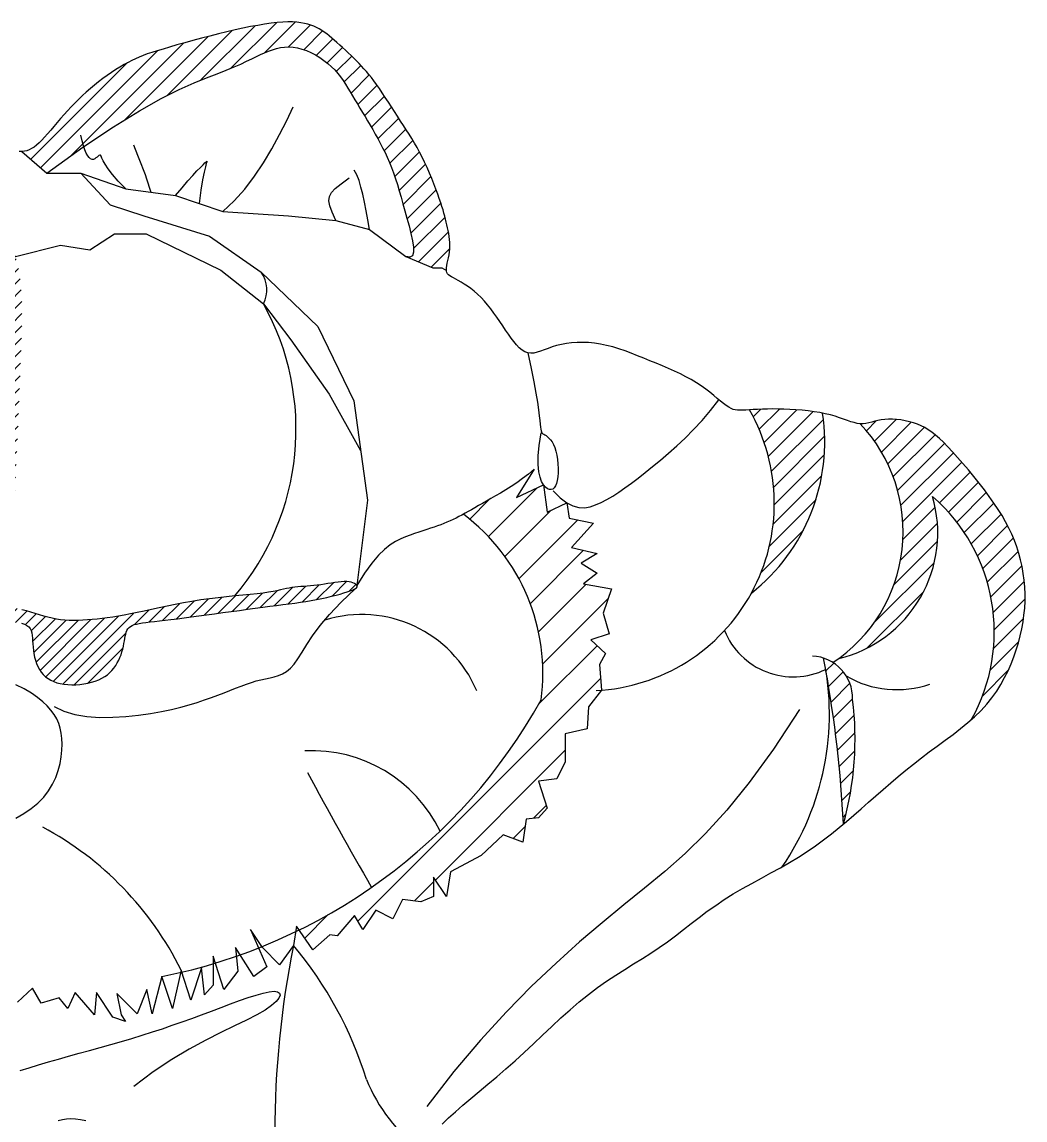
# Model space of a CAD drawing. Extents: x 282 to 549, y 1582 to 1901.
# Drawn here: x 402.2 to 548.7, y 1735.2 to 1895.7 of the extents above; entities that cross this region are included whole.
import ezdxf

# ---------------------------------------------------------------- set-up
doc = ezdxf.new("R2010")
doc.units = 0
doc.header["$LTSCALE"] = 10
doc.header["$MEASUREMENT"] = 0
for name, color, linetype in [('3', 3, 'CONTINUOUS'), ('7', 7, 'CONTINUOUS'), ('BH', 3, 'CONTINUOUS')]:
    doc.layers.add(name, color=color, linetype=linetype)
pattern_1 = [(45, (-11471.3407, 1986.247), (-1.32582521, 1.32582521), [])]

msp = doc.modelspace()

# ---------------------------------------------------------------- hatches: boundary and pattern name
at = {"layer": 'BH'}
h = msp.add_hatch(dxfattribs=at)
h.set_pattern_fill('ANSI31', color=256, scale=15, style=0)
h.set_pattern_definition(pattern_1)
h.paths.add_polyline_path([(416.49, 1889.08), (415.88, 1888.7), (415.26, 1888.29), (414.63, 1887.85), (414, 1887.4), (413.37, 1886.92), (412.76, 1886.43), (412.16, 1885.93), (411.57, 1885.42), (411, 1884.9), (410.44, 1884.36), (409.9, 1883.82), (409.36, 1883.26), (408.84, 1882.7), (408.32, 1882.13), (407.82, 1881.55), (407.32, 1880.98), (406.83, 1880.41), (406.36, 1879.86), (405.91, 1879.33), (405.47, 1878.84), (405.05, 1878.4), (404.66, 1878), (404.28, 1877.66), (403.93, 1877.38), (403.58, 1877.16), (403.24, 1876.98), (402.9, 1876.86), (402.54, 1876.78), (402.17, 1876.75), (405.82, 1873.58), (411.06, 1877.35), (415.54, 1880.36), (419.32, 1882.7), (422.49, 1884.49), (425.13, 1885.82), (427.32, 1886.79), (429.14, 1887.52), (430.68, 1888.1), (432, 1888.61), (433.15, 1889.09), (434.13, 1889.52), (434.99, 1889.92), (435.74, 1890.28), (436.42, 1890.6), (437.03, 1890.9), (437.62, 1891.17), (438.21, 1891.41), (438.79, 1891.61), (439.37, 1891.78), (439.96, 1891.91), (440.55, 1891.99), (441.16, 1892.02), (441.78, 1891.98), (442.41, 1891.88), (443.06, 1891.71), (443.72, 1891.48), (444.38, 1891.19), (445.04, 1890.85), (445.68, 1890.47), (446.29, 1890.05), (446.86, 1889.6), (447.4, 1889.13), (447.88, 1888.65), (448.32, 1888.15), (448.72, 1887.63), (449.1, 1887.11), (449.45, 1886.56), (449.79, 1886.01), (450.13, 1885.45), (450.47, 1884.87), (450.82, 1884.28), (451.18, 1883.68), (451.54, 1883.07), (451.92, 1882.46), (452.29, 1881.83), (452.67, 1881.2), (453.05, 1880.57), (453.42, 1879.93), (453.79, 1879.28), (454.16, 1878.63), (454.52, 1877.97), (454.87, 1877.29), (455.22, 1876.6), (455.55, 1875.89), (455.87, 1875.15), (456.17, 1874.39), (456.47, 1873.6), (456.75, 1872.77), (457.02, 1871.91), (457.29, 1871.01), (457.56, 1870.07), (457.84, 1869.09), (458.12, 1868.06), (458.42, 1866.99), (458.73, 1865.87), (459.01, 1864.76), (459.24, 1863.71), (459.38, 1862.78), (459.38, 1862.03), (459.22, 1861.51), (458.85, 1861.28), (458.24, 1861.4), (462.2, 1859.75), (463.52, 1859.75), (464.17, 1859.37), (464.19, 1859.75), (464.24, 1860.07), (464.31, 1860.43), (464.4, 1860.81), (464.49, 1861.22), (464.57, 1861.65), (464.64, 1862.09), (464.69, 1862.54), (464.7, 1862.99), (464.69, 1863.43), (464.66, 1863.88), (464.6, 1864.32), (464.53, 1864.75), (464.45, 1865.19), (464.36, 1865.61), (464.26, 1866.03), (464.16, 1866.44), (464.06, 1866.86), (463.95, 1867.28), (463.83, 1867.72), (463.7, 1868.2), (463.54, 1868.7), (463.36, 1869.26), (463.15, 1869.86), (462.91, 1870.53), (462.64, 1871.25), (462.35, 1872.01), (462.04, 1872.79), (461.71, 1873.59), (461.36, 1874.38), (461, 1875.16), (460.64, 1875.91), (460.27, 1876.63), (459.89, 1877.31), (459.51, 1877.97), (459.12, 1878.62), (458.73, 1879.25), (458.32, 1879.89), (457.91, 1880.53), (457.48, 1881.19), (457.04, 1881.88), (456.6, 1882.57), (456.15, 1883.27), (455.7, 1883.97), (455.26, 1884.65), (454.82, 1885.31), (454.39, 1885.93), (453.99, 1886.52), (453.59, 1887.05), (453.22, 1887.54), (452.86, 1888), (452.5, 1888.42), (452.14, 1888.82), (451.78, 1889.21), (451.42, 1889.59), (451.04, 1889.97), (450.65, 1890.36), (450.25, 1890.75), (449.84, 1891.14), (449.42, 1891.53), (449.01, 1891.91), (448.6, 1892.29), (448.19, 1892.65), (447.8, 1892.99), (447.43, 1893.32), (447.06, 1893.62), (446.7, 1893.91), (446.34, 1894.17), (445.98, 1894.42), (445.61, 1894.65), (445.22, 1894.85), (444.82, 1895.04), (444.39, 1895.2), (443.93, 1895.35), (443.44, 1895.46), (442.91, 1895.56), (442.33, 1895.62), (441.69, 1895.66), (441.01, 1895.66), (440.26, 1895.63), (439.44, 1895.57), (438.56, 1895.47), (437.62, 1895.33), (436.62, 1895.17), (435.56, 1894.98), (434.46, 1894.75), (433.31, 1894.5), (432.11, 1894.23), (430.88, 1893.93), (429.63, 1893.61), (428.38, 1893.29), (427.14, 1892.96), (425.94, 1892.63), (424.8, 1892.3), (423.74, 1892), (422.78, 1891.71), (421.92, 1891.46), (421.16, 1891.22), (420.48, 1890.99), (419.87, 1890.77), (419.29, 1890.54), (418.75, 1890.3), (418.21, 1890.04), (417.66, 1889.76), (417.09, 1889.43)])
h = msp.add_hatch(dxfattribs=at)
h.set_pattern_fill('ANSI31', color=256, scale=10, style=0)
h.set_pattern_definition([(45, (-11471.3407, 1986.2469), (-0.88388348, 0.88388348), [])])
h.paths.add_polyline_path([(400.33, 1818.93), (400.53, 1820.63), (400.71, 1822.4), (400.88, 1824.26), (401.03, 1826.21), (401.17, 1828.25), (401.3, 1830.39), (401.41, 1832.6), (401.52, 1834.88), (401.62, 1837.23), (401.72, 1839.63), (401.81, 1842.07), (401.91, 1844.54), (402.02, 1847.04), (402.1, 1849.52), (402.16, 1851.93), (402.15, 1854.23), (402.08, 1856.37), (401.91, 1858.31), (401.62, 1860), (401.2, 1861.4), (397.57, 1864.03), (398.65, 1861.57), (399.45, 1859.35), (400.01, 1857.34), (400.36, 1855.51), (400.55, 1853.81), (400.62, 1852.22), (400.61, 1850.7), (400.57, 1849.21), (400.52, 1847.72), (400.46, 1846.22), (400.41, 1844.68), (400.34, 1843.08), (400.26, 1841.4), (400.15, 1839.62), (400.03, 1837.73), (399.88, 1835.71), (399.7, 1833.54), (399.5, 1831.27), (399.28, 1828.95), (399.04, 1826.63), (398.8, 1824.36), (398.57, 1822.2), (398.34, 1820.2), (398.12, 1818.41), (397.93, 1816.87), (397.75, 1815.55), (397.58, 1814.43), (397.41, 1813.45), (397.26, 1812.59), (397.09, 1811.81), (396.93, 1811.07), (396.75, 1810.34), (396.56, 1809.59), (396.49, 1809.35), (396.51, 1809.05), (396.41, 1808.73), (396.28, 1808.53), (396.14, 1808.03), (395.92, 1807.24), (395.71, 1806.47), (395.5, 1805.71), (395.29, 1804.99), (395.1, 1804.3), (394.92, 1803.67), (394.77, 1803.09), (394.63, 1802.56), (394.53, 1802.07), (394.46, 1801.64), (394.43, 1801.25), (394.44, 1800.92), (394.5, 1800.63), (394.6, 1800.38), (394.75, 1800.18), (394.93, 1800.03), (395.13, 1799.93), (395.34, 1799.88), (395.55, 1799.88), (395.75, 1799.92), (395.92, 1800.02), (396.08, 1800.17), (396.2, 1800.38), (396.32, 1800.66), (396.43, 1801.02), (396.55, 1801.46), (396.68, 1801.99), (396.84, 1802.63), (397.02, 1803.37), (397.25, 1804.23), (397.51, 1805.2), (397.79, 1806.27), (398.1, 1807.43), (398.25, 1808.05), (398.39, 1808.86), (398.52, 1809.12), (398.72, 1809.97), (399.03, 1811.34), (399.33, 1812.76), (399.61, 1814.22), (399.87, 1815.73), (400.11, 1817.3)])
h.paths.add_polyline_path([(382.24, 1813.83), (380.96, 1814.13), (379.69, 1814.45), (378.41, 1814.78), (377.13, 1815.12), (375.85, 1815.48), (374.57, 1815.85), (373.27, 1816.25), (371.94, 1816.67), (370.59, 1817.11), (369.21, 1817.58), (367.78, 1818.08), (366.3, 1818.6), (364.75, 1819.17), (362.99, 1819.81), (360.87, 1820.54), (358.26, 1821.4), (355, 1822.43), (350.95, 1823.65), (345.96, 1825.1), (339.87, 1826.81), (340.13, 1825.6), (340.4, 1824.66), (340.69, 1823.96), (340.85, 1823.7), (341.07, 1823.38), (341.34, 1823.1), (341.69, 1822.87), (342.07, 1822.73), (342.48, 1822.64), (342.92, 1822.56), (343.39, 1822.49), (343.88, 1822.42), (344.41, 1822.35), (344.97, 1822.28), (345.56, 1822.19), (346.19, 1822.09), (346.85, 1821.98), (347.55, 1821.85), (348.28, 1821.7), (349.03, 1821.53), (349.8, 1821.35), (350.58, 1821.16), (351.37, 1820.96), (352.16, 1820.76), (352.95, 1820.55), (353.73, 1820.35), (354.5, 1820.14), (355.27, 1819.93), (356.04, 1819.72), (356.81, 1819.51), (357.58, 1819.3), (358.36, 1819.08), (359.16, 1818.85), (359.97, 1818.62), (360.79, 1818.39), (361.6, 1818.16), (362.4, 1817.93), (363.17, 1817.71), (363.91, 1817.49), (364.61, 1817.29), (365.26, 1817.1), (365.85, 1816.92), (366.38, 1816.75), (366.87, 1816.6), (367.33, 1816.45), (367.75, 1816.31), (368.16, 1816.17), (368.55, 1816.03), (368.94, 1815.89), (369.34, 1815.74), (369.74, 1815.59), (370.14, 1815.43), (370.54, 1815.26), (370.95, 1815.09), (371.36, 1814.91), (371.77, 1814.72), (372.18, 1814.52), (372.6, 1814.3), (373, 1814.08), (373.38, 1813.84), (373.74, 1813.57), (374.07, 1813.29), (374.36, 1812.98), (374.59, 1812.64), (374.77, 1812.26), (374.88, 1811.86), (374.94, 1811.42), (374.96, 1810.95), (374.96, 1810.45), (374.95, 1809.94), (374.94, 1809.41), (374.95, 1808.86), (374.99, 1808.31), (375.07, 1807.75), (375.2, 1807.2), (375.38, 1806.65), (375.61, 1806.12), (375.89, 1805.62), (376.22, 1805.14), (376.59, 1804.7), (377.02, 1804.3), (377.5, 1803.96), (378.02, 1803.66), (378.57, 1803.42), (379.14, 1803.21), (379.73, 1803.05), (380.32, 1802.94), (380.9, 1802.86), (381.47, 1802.82), (382.02, 1802.82), (382.53, 1802.86), (383.03, 1802.93), (383.51, 1803.06), (383.96, 1803.22), (384.39, 1803.44), (384.81, 1803.71), (385.21, 1804.03), (385.59, 1804.41), (385.96, 1804.83), (386.31, 1805.28), (386.65, 1805.75), (386.97, 1806.22), (387.28, 1806.69), (387.57, 1807.13), (387.85, 1807.54), (388.11, 1807.91), (388.35, 1808.23), (388.59, 1808.51), (388.82, 1808.75), (389.05, 1808.95), (389.27, 1809.1), (389.6, 1809.28), (389.94, 1809.34), (390.18, 1809.35), (390.44, 1809.33), (390.71, 1809.28), (391, 1809.2), (391.32, 1809.1), (391.67, 1808.97), (392.06, 1808.83), (392.48, 1808.66), (392.93, 1808.49), (393.39, 1808.33), (393.87, 1808.18), (394.34, 1808.07), (394.79, 1808.01), (395.22, 1808.01), (395.6, 1808.08), (395.94, 1808.23), (396.22, 1808.45), (396.28, 1808.53), (396.35, 1808.81), (396.49, 1809.35), (396.49, 1809.4), (396.34, 1809.77), (396.04, 1810.13), (395.58, 1810.49), (394.95, 1810.82), (394.16, 1811.12), (393.23, 1811.41), (392.19, 1811.69), (391.06, 1811.95), (389.86, 1812.21), (388.61, 1812.46), (387.34, 1812.72), (386.07, 1812.99), (384.79, 1813.26), (383.52, 1813.54)])
h.paths.add_polyline_path([(409.08, 1808.24), (408.44, 1808.28), (407.81, 1808.34), (407.19, 1808.43), (406.57, 1808.55), (405.96, 1808.7), (405.35, 1808.87), (404.73, 1809.05), (404.1, 1809.24), (403.47, 1809.43), (402.82, 1809.62), (402.16, 1809.8), (401.49, 1809.96), (400.82, 1810.07), (400.18, 1810.1), (399.59, 1810.03), (399.08, 1809.82), (398.67, 1809.44), (398.52, 1809.12), (398.41, 1808.66), (398.25, 1808.05), (399.27, 1808.05), (400.16, 1808.04), (400.91, 1807.99), (401.56, 1807.92), (402.09, 1807.82), (402.53, 1807.68), (402.88, 1807.51), (403.15, 1807.29), (403.35, 1807.04), (403.5, 1806.74), (403.59, 1806.41), (403.66, 1806.05), (403.69, 1805.66), (403.72, 1805.24), (403.74, 1804.8), (403.78, 1804.34), (403.83, 1803.86), (403.91, 1803.38), (404.01, 1802.89), (404.14, 1802.41), (404.3, 1801.94), (404.49, 1801.49), (404.71, 1801.06), (404.97, 1800.67), (405.27, 1800.32), (405.6, 1800), (405.97, 1799.73), (406.37, 1799.49), (406.8, 1799.29), (407.27, 1799.13), (407.77, 1799), (408.3, 1798.91), (408.86, 1798.85), (409.44, 1798.83), (410.03, 1798.84), (410.62, 1798.88), (411.22, 1798.95), (411.79, 1799.06), (412.35, 1799.2), (412.88, 1799.36), (413.38, 1799.56), (413.83, 1799.78), (414.26, 1800.03), (414.64, 1800.31), (415, 1800.61), (415.32, 1800.93), (415.61, 1801.27), (415.87, 1801.64), (416.1, 1802.02), (416.31, 1802.42), (416.48, 1802.82), (416.64, 1803.23), (416.77, 1803.65), (416.89, 1804.06), (416.98, 1804.46), (417.07, 1804.85), (417.13, 1805.23), (417.2, 1805.58), (417.26, 1805.92), (417.33, 1806.23), (417.41, 1806.52), (417.51, 1806.78), (417.64, 1807.01), (417.81, 1807.21), (418.01, 1807.37), (418.25, 1807.51), (418.55, 1807.62), (418.89, 1807.71), (419.3, 1807.79), (419.76, 1807.87), (420.28, 1807.93), (420.88, 1808.01), (421.54, 1808.08), (422.28, 1808.17), (423.08, 1808.27), (423.94, 1808.37), (424.87, 1808.49), (425.86, 1808.61), (426.9, 1808.74), (427.99, 1808.89), (429.14, 1809.04), (430.32, 1809.2), (431.52, 1809.37), (432.73, 1809.54), (433.93, 1809.7), (435.11, 1809.87), (436.26, 1810.02), (437.35, 1810.17), (438.39, 1810.3), (439.37, 1810.42), (440.3, 1810.54), (441.19, 1810.65), (442.04, 1810.76), (442.86, 1810.88), (443.66, 1811), (444.44, 1811.13), (445.21, 1811.28), (445.97, 1811.43), (446.7, 1811.59), (447.4, 1811.76), (448.06, 1811.93), (448.67, 1812.09), (449.22, 1812.25), (449.7, 1812.4), (450.1, 1812.54), (450.44, 1812.67), (450.71, 1812.79), (450.91, 1812.9), (451.05, 1813.01), (451.13, 1813.12), (451.15, 1813.23), (451.12, 1813.33), (451.04, 1813.44), (450.92, 1813.54), (450.75, 1813.64), (450.53, 1813.73), (450.27, 1813.81), (449.97, 1813.86), (449.62, 1813.9), (449.24, 1813.91), (448.82, 1813.89), (448.37, 1813.84), (447.89, 1813.78), (447.39, 1813.7), (446.88, 1813.62), (446.36, 1813.53), (445.84, 1813.45), (445.32, 1813.38), (444.82, 1813.32), (444.32, 1813.28), (443.84, 1813.24), (443.37, 1813.21), (442.91, 1813.18), (442.47, 1813.14), (442.04, 1813.09), (441.62, 1813.04), (441.22, 1812.97), (440.82, 1812.88), (440.4, 1812.79), (439.94, 1812.68), (439.43, 1812.57), (438.85, 1812.46), (438.19, 1812.35), (437.41, 1812.24), (436.52, 1812.14), (435.52, 1812.03), (434.44, 1811.93), (433.28, 1811.81), (432.07, 1811.69), (430.82, 1811.55), (429.55, 1811.4), (428.28, 1811.22), (427.01, 1811.01), (425.77, 1810.79), (424.55, 1810.55), (423.36, 1810.3), (422.21, 1810.06), (421.09, 1809.81), (420.02, 1809.58), (419, 1809.37), (418.04, 1809.18), (417.12, 1809.01), (416.25, 1808.86), (415.43, 1808.73), (414.63, 1808.62), (413.87, 1808.53), (413.14, 1808.44), (412.43, 1808.38), (411.73, 1808.32), (411.05, 1808.27), (410.38, 1808.24), (409.72, 1808.23)])
h = msp.add_hatch(dxfattribs=at)
h.set_pattern_fill('ANSI31', color=256, scale=15, style=0)
h.set_pattern_definition(pattern_1)
h.paths.add_polyline_path([(508.75, 1812.23, 0.270593), (519.14, 1838.51), (518.74, 1838.59), (517.9, 1838.72), (517.04, 1838.84), (516.15, 1838.94), (515.26, 1839.01), (514.38, 1839.07), (513.51, 1839.11), (512.67, 1839.12), (511.85, 1839.13), (511.08, 1839.11), (510.35, 1839.09), (509.66, 1839.06), (509.03, 1839.03), (508.45, 1838.99, -0.261096)])
h = msp.add_hatch(dxfattribs=at)
h.set_pattern_fill('ANSI31', color=256, scale=15, style=0)
h.set_pattern_definition(pattern_1)
h.paths.add_polyline_path([(461.65, 1727.49), (461.2, 1727.66), (460.81, 1727.86), (460.49, 1728.11), (460.24, 1728.4), (460.08, 1728.75), (460.02, 1729.15), (460.07, 1729.62), (460.24, 1730.17), (460.52, 1730.78, -0.027622), (458.43, 1732.54, 0.321557), (442.91, 1689.09, -0.17676)])
h.paths.add_polyline_path([(522.2, 1778.5, 0.099135), (523.54, 1796.69, 0.33136), (519.3, 1802.71, -0.010525), (519.6, 1801.08, -0.032999)])
h.paths.add_polyline_path([(535.22, 1826.33, -0.356332), (540.87, 1793.74), (541.37, 1794.17), (542.3, 1795.07), (543.14, 1795.99), (543.9, 1796.94), (544.59, 1797.91), (545.2, 1798.89), (545.75, 1799.89), (546.25, 1800.89), (546.69, 1801.91), (547.09, 1802.92), (547.44, 1803.94), (547.76, 1804.96), (548.03, 1805.97), (548.26, 1806.99), (548.44, 1808.01), (548.58, 1809.02), (548.68, 1810.04), (548.73, 1811.06), (548.73, 1812.08), (548.69, 1813.09), (548.6, 1814.1), (548.47, 1815.1), (548.3, 1816.09), (548.08, 1817.07), (547.82, 1818.03), (547.52, 1818.98), (547.17, 1819.91), (546.79, 1820.82), (546.36, 1821.73), (545.89, 1822.63), (545.37, 1823.54), (544.8, 1824.45), (544.18, 1825.38), (543.51, 1826.33), (542.79, 1827.31), (542.03, 1828.29), (541.25, 1829.28), (540.45, 1830.24), (539.66, 1831.17), (538.88, 1832.05), (538.14, 1832.87), (537.44, 1833.61), (536.8, 1834.26), (536.21, 1834.83), (535.65, 1835.32), (535.12, 1835.74), (534.6, 1836.09), (534.09, 1836.4), (533.56, 1836.67), (533.01, 1836.89), (532.43, 1837.1), (531.83, 1837.27), (531.22, 1837.41), (530.59, 1837.52), (529.97, 1837.6), (529.37, 1837.64), (528.78, 1837.64), (528.23, 1837.61), (527.71, 1837.54), (527.23, 1837.44), (526.77, 1837.32), (526.33, 1837.21), (525.91, 1837.1), (525.49, 1837.02), (525.08, 1836.97), (524.65, 1836.97, -0.45122), (521.54, 1802.68, 0.427534)])
h = msp.add_hatch(dxfattribs=at)
h.set_pattern_fill('ANSI31', color=256, scale=30, style=0)
h.set_pattern_definition([(45, (-11471.3407, 1986.247), (-2.6516504, 2.6516504), [])])
h.paths.add_polyline_path([(478.03, 1796.62, -0.152802), (442.67, 1763.01), (444.65, 1760.12), (447.15, 1762.3), (448.24, 1762.15), (450.74, 1765.11), (451.99, 1763.08), (453.87, 1765.89), (456.37, 1764.65), (457.77, 1767.46), (460.43, 1767.14), (462.3, 1767.92), (462.3, 1770.73), (464.18, 1767.92), (464.8, 1771.51), (469.27, 1773.88), (472.48, 1776.91), (475.33, 1775.84), (475.86, 1779.22), (477.64, 1779.4), (478.89, 1780.82), (477.64, 1784.74), (480.32, 1785.09), (481.56, 1787.59), (481.56, 1791.68), (484.77, 1792.39), (484.95, 1795.59), (486.84, 1798.05), (486.55, 1801.82), (487.44, 1803.42), (485.3, 1805.38), (487.98, 1806.27), (487.08, 1809.29), (488.33, 1812.85), (484.24, 1813.56), (486.19, 1815.16), (483.88, 1816.59), (486.19, 1818.01), (482.45, 1818.9), (485.66, 1822.46), (482.1, 1823.17), (481.76, 1825.42), (478.89, 1824.06), (478.39, 1828.04), (474.44, 1826.2), (477.01, 1830.34), (476.16, 1829.61), (475.31, 1828.95), (474.48, 1828.35), (473.66, 1827.81), (472.86, 1827.31), (472.1, 1826.85), (471.37, 1826.43), (470.68, 1826.04), (470.04, 1825.67), (469.44, 1825.32), (468.88, 1825), (468.35, 1824.69), (467.85, 1824.4), (467.37, 1824.13), (466.91, 1823.88), (466.69, 1823.75, -0.270577)])

# ---------------------------------------------------------------- linework, layer by layer
at = {"layer": '3'}
for points in [[(405.82, 1873.58), (411.06, 1877.35), (415.54, 1880.36), (419.32, 1882.7), (422.49, 1884.49), (425.13, 1885.82), (427.32, 1886.79), (429.14, 1887.52), (430.68, 1888.1), (432, 1888.61), (433.15, 1889.09), (434.13, 1889.52), (434.99, 1889.92), (435.74, 1890.28), (436.42, 1890.6), (437.03, 1890.9), (437.62, 1891.17), (438.21, 1891.41), (438.79, 1891.61), (439.37, 1891.78), (439.96, 1891.91), (440.55, 1891.99), (441.16, 1892.02), (441.78, 1891.98), (442.41, 1891.88), (443.06, 1891.71), (443.72, 1891.48), (444.38, 1891.19), (445.04, 1890.85), (445.68, 1890.47), (446.29, 1890.05), (446.86, 1889.6), (447.4, 1889.13), (447.88, 1888.65), (448.32, 1888.15), (448.72, 1887.63), (449.1, 1887.11), (449.45, 1886.56), (449.79, 1886.01), (450.13, 1885.45), (450.47, 1884.87), (450.82, 1884.28), (451.18, 1883.68), (451.54, 1883.07), (451.92, 1882.46), (452.29, 1881.83), (452.67, 1881.2), (453.05, 1880.57), (453.42, 1879.93), (453.79, 1879.28), (454.16, 1878.63), (454.52, 1877.97), (454.87, 1877.29), (455.22, 1876.6), (455.55, 1875.89), (455.87, 1875.15), (456.17, 1874.39), (456.47, 1873.6), (456.75, 1872.77), (457.02, 1871.91), (457.29, 1871.01), (457.56, 1870.07), (457.84, 1869.09), (458.12, 1868.06), (458.42, 1866.99), (458.73, 1865.87), (459.01, 1864.76), (459.24, 1863.71), (459.38, 1862.78), (459.38, 1862.03), (459.22, 1861.51), (458.85, 1861.28), (458.24, 1861.4)], [(431.53, 1867.98), (433.18, 1869.52), (434.71, 1871.25), (436.14, 1873.12), (437.46, 1875.1), (438.69, 1877.15), (439.82, 1879.22), (440.86, 1881.28), (441.81, 1883.26)], [(417.36, 1871.28), (416.24, 1872.42), (415.4, 1873.4), (414.77, 1874.21), (414.34, 1874.87), (414.05, 1875.39), (413.86, 1875.78), (413.74, 1876.04), (413.64, 1876.18), (413.53, 1876.22), (413.41, 1876.17), (413.28, 1876.07), (413.13, 1875.93), (412.96, 1875.79), (412.79, 1875.67), (412.6, 1875.59), (412.4, 1875.58), (412.2, 1875.66), (411.98, 1875.84), (411.77, 1876.12), (411.55, 1876.51), (411.34, 1877), (411.14, 1877.59), (410.95, 1878.3), (410.78, 1879.12)], [(418.45, 1877.71), (419.06, 1876.18), (419.53, 1875), (419.88, 1874.09), (420.15, 1873.37), (420.37, 1872.76), (420.56, 1872.18), (420.75, 1871.55), (420.98, 1870.78)], [(402.17, 1876.75), (405.82, 1873.58), (410.76, 1873.58), (417.36, 1871.28), (424.61, 1870.29), (431.53, 1867.98), (441.1, 1867.33), (448.02, 1866.67), (452.97, 1865.35), (458.24, 1861.4), (462.2, 1859.75), (463.52, 1859.75), (464.19, 1859.36)], [(424.61, 1870.29), (425.57, 1871.45), (426.41, 1872.43), (427.14, 1873.25), (427.74, 1873.9), (428.24, 1874.42), (428.62, 1874.81), (428.9, 1875.09), (429.08, 1875.25), (429.17, 1875.32), (429.16, 1875.25), (429.09, 1874.99), (428.96, 1874.49), (428.77, 1873.7), (428.56, 1872.58), (428.32, 1871.08), (428.07, 1869.14)], [(452.97, 1865.35), (452.69, 1866.76), (452.44, 1868.09), (452.2, 1869.34), (451.96, 1870.49), (451.7, 1871.55), (451.42, 1872.49), (451.09, 1873.31), (450.7, 1874)], [(410.76, 1873.58), (415.05, 1868.97), (419.99, 1867.33), (429.56, 1864.36), (437.14, 1859.09), (445.38, 1851.19), (450.66, 1840.32), (452.64, 1825.82), (451.12, 1813.33)], [(448.02, 1866.67), (447.51, 1867.87), (447.16, 1868.81), (447.01, 1869.55), (447.08, 1870.17), (447.38, 1870.74), (447.95, 1871.34), (448.8, 1872.03), (449.96, 1872.89)], [(339.87, 1826.81), (339.54, 1834.06), (342.84, 1843.28), (345.81, 1848.55), (346.14, 1855.14), (351.74, 1862.06), (356.36, 1865.68), (362.62, 1868.97), (372.51, 1869.3), (383.07, 1865.68), (391.31, 1865.35), (393.95, 1866.67), (401.2, 1861.4), (407.79, 1863.04), (412.08, 1862.39), (415.71, 1864.69), (420.32, 1864.69), (431.2, 1859.42), (437.47, 1854.48), (441.43, 1849.21), (447.03, 1841.3), (451.65, 1833.07)], [(476.07, 1847.32), (476.56, 1845.02), (476.95, 1843.08), (477.25, 1841.45), (477.48, 1840.11), (477.65, 1839.02), (477.76, 1838.14), (477.84, 1837.45), (477.9, 1836.91), (477.94, 1836.49), (477.98, 1836.18), (478.01, 1835.94), (478.06, 1835.78), (478.11, 1835.66), (478.18, 1835.58), (478.28, 1835.51), (478.4, 1835.44), (478.56, 1835.35), (478.75, 1835.23), (478.96, 1835.07), (479.17, 1834.88), (479.4, 1834.63), (479.62, 1834.32), (479.82, 1833.95), (480.01, 1833.5), (480.17, 1832.97), (480.3, 1832.38), (480.4, 1831.75), (480.47, 1831.09), (480.5, 1830.44), (480.5, 1829.81), (480.46, 1829.22), (480.39, 1828.69), (480.27, 1828.24), (480.12, 1827.88), (479.94, 1827.61), (479.73, 1827.43), (479.5, 1827.35), (479.24, 1827.36), (478.97, 1827.48), (478.68, 1827.7), (478.39, 1828.04), (478.1, 1828.51), (477.86, 1829.14), (477.68, 1829.96), (477.58, 1830.99), (477.59, 1832.27), (477.73, 1833.81), (478.02, 1835.65)], [(479.8, 1827.17), (480.81, 1826.15), (481.76, 1825.42), (482.66, 1824.96), (483.52, 1824.73), (484.36, 1824.7), (485.17, 1824.84), (485.99, 1825.1), (486.8, 1825.47), (487.63, 1825.9), (488.49, 1826.4), (489.36, 1826.97), (490.27, 1827.59), (491.22, 1828.28), (492.2, 1829.03), (493.23, 1829.84), (494.31, 1830.71), (495.45, 1831.65), (496.62, 1832.65), (497.84, 1833.72), (499.07, 1834.87), (500.31, 1836.12), (501.56, 1837.46), (502.79, 1838.9), (504.01, 1840.46)], [(402.09, 1807.82), (402.53, 1807.68), (402.88, 1807.51), (403.15, 1807.29), (403.35, 1807.04), (403.5, 1806.74), (403.59, 1806.41), (403.66, 1806.05), (403.69, 1805.66), (403.72, 1805.24), (403.74, 1804.8), (403.78, 1804.34), (403.83, 1803.86), (403.91, 1803.38), (404.01, 1802.89), (404.14, 1802.41), (404.3, 1801.94), (404.49, 1801.49), (404.71, 1801.06), (404.97, 1800.67), (405.27, 1800.32), (405.6, 1800), (405.97, 1799.73), (406.37, 1799.49), (406.8, 1799.29), (407.27, 1799.13), (407.77, 1799), (408.3, 1798.91), (408.86, 1798.85), (409.44, 1798.83), (410.03, 1798.84), (410.62, 1798.88), (411.22, 1798.95), (411.79, 1799.06), (412.35, 1799.2), (412.88, 1799.36), (413.38, 1799.56), (413.83, 1799.78), (414.26, 1800.03), (414.64, 1800.31), (415, 1800.61), (415.32, 1800.93), (415.61, 1801.27), (415.87, 1801.64), (416.1, 1802.02), (416.31, 1802.42), (416.48, 1802.82), (416.64, 1803.23), (416.77, 1803.65), (416.89, 1804.06), (416.98, 1804.46), (417.07, 1804.85), (417.13, 1805.23), (417.2, 1805.58), (417.26, 1805.92), (417.33, 1806.23), (417.41, 1806.52), (417.51, 1806.78), (417.64, 1807.01), (417.81, 1807.21), (418.01, 1807.37), (418.25, 1807.51), (418.55, 1807.62), (418.89, 1807.71), (419.3, 1807.79), (419.76, 1807.87), (420.28, 1807.93), (420.88, 1808.01), (421.54, 1808.08), (422.28, 1808.17), (423.08, 1808.27), (423.94, 1808.37), (424.87, 1808.49), (425.86, 1808.61), (426.9, 1808.74), (427.99, 1808.89), (429.14, 1809.04), (430.32, 1809.2), (431.52, 1809.37), (432.73, 1809.54), (433.93, 1809.7), (435.11, 1809.87), (436.26, 1810.02), (437.35, 1810.17), (438.39, 1810.3), (439.37, 1810.42), (440.3, 1810.54), (441.19, 1810.65), (442.04, 1810.76), (442.86, 1810.88), (443.66, 1811), (444.44, 1811.13), (445.21, 1811.28), (445.97, 1811.43), (446.7, 1811.59), (447.4, 1811.76), (448.06, 1811.93), (448.67, 1812.09), (449.22, 1812.25), (449.7, 1812.4), (450.1, 1812.54), (450.44, 1812.67), (450.71, 1812.79), (450.91, 1812.9), (451.05, 1813.01), (451.13, 1813.12), (451.15, 1813.23), (451.12, 1813.33), (451.04, 1813.44), (450.92, 1813.54), (450.75, 1813.64), (450.53, 1813.73), (450.27, 1813.81), (449.97, 1813.86), (449.62, 1813.9), (449.24, 1813.91), (448.82, 1813.89), (448.37, 1813.84), (447.89, 1813.78), (447.39, 1813.7), (446.88, 1813.62), (446.36, 1813.53), (445.84, 1813.45), (445.32, 1813.38), (444.82, 1813.32), (444.32, 1813.28), (443.84, 1813.24), (443.37, 1813.21), (442.91, 1813.18), (442.47, 1813.14), (442.04, 1813.09), (441.62, 1813.04), (441.22, 1812.97), (440.82, 1812.88), (440.4, 1812.79), (439.94, 1812.68), (439.43, 1812.57), (438.85, 1812.46), (438.19, 1812.35), (437.41, 1812.24), (436.52, 1812.14), (435.52, 1812.03), (434.44, 1811.93), (433.28, 1811.81), (432.07, 1811.69), (430.82, 1811.55), (429.55, 1811.4), (428.28, 1811.22), (427.01, 1811.01), (425.77, 1810.79), (424.55, 1810.55), (423.36, 1810.3), (422.21, 1810.06), (421.09, 1809.81), (420.02, 1809.58), (419, 1809.37), (418.04, 1809.18), (417.12, 1809.01), (416.25, 1808.86), (415.43, 1808.73), (414.63, 1808.62), (413.87, 1808.53), (413.14, 1808.44), (412.43, 1808.38), (411.73, 1808.32), (411.05, 1808.27), (410.38, 1808.24), (409.72, 1808.23), (409.08, 1808.24), (408.44, 1808.28), (407.81, 1808.34), (407.19, 1808.43), (406.57, 1808.55), (405.96, 1808.7), (405.35, 1808.87), (404.73, 1809.05), (404.1, 1809.24), (403.47, 1809.43), (402.82, 1809.62), (402.16, 1809.8)], [(401.29, 1779.37), (402.44, 1780.02), (403.51, 1780.75), (404.49, 1781.55), (405.34, 1782.41), (406.06, 1783.34), (406.65, 1784.31), (407.12, 1785.3), (407.47, 1786.31), (407.73, 1787.32), (407.9, 1788.31), (408, 1789.26), (408.03, 1790.16), (408, 1791), (407.91, 1791.77), (407.76, 1792.5), (407.54, 1793.19), (407.24, 1793.85), (406.86, 1794.49), (406.4, 1795.11), (405.85, 1795.74), (405.2, 1796.36), (404.44, 1796.99), (403.54, 1797.61), (402.48, 1798.22), (401.25, 1798.82)], [(515.8, 1795.23), (511.96, 1789.41), (508.42, 1784.56), (505.14, 1780.51), (502.04, 1777.1), (499.05, 1774.18), (496.11, 1771.58), (493.15, 1769.13), (490.12, 1766.67), (486.95, 1764.07), (483.64, 1761.26), (480.2, 1758.18), (476.63, 1754.79), (472.95, 1751.05), (469.17, 1746.91), (465.28, 1742.32), (461.31, 1737.23)]]:
    msp.add_lwpolyline(points, dxfattribs=at)
for centre, radius, start, end in [((433.42, 1856.51), 4.53, 333.3827, 34.7968), ((404.49, 1836.18), 37.72, 319.7649, 29.0269), ((484.72, 1825.35), 27.38, 272.8399, 29.9043), ((491.44, 1834.27), 28.02, 308.1367, 8.7017), ((507.96, 1821.2), 22.96, 303.5854, 43.3772), ((517.08, 1821.04), 18.9, 283.651, 16.2445), ((518.08, 1806.57), 26.16, 330.6151, 49.0655), ((449.12, 1800.47), 29.16, 352.4083, 52.9699), ((451.78, 1790.8), 18.3, 23.0125, 107.072), ((514.87, 1810.84), 10.85, 202.0995, 295.9006), ((480.67, 1794.55), 39.48, 325.602, 11.9371), ((517.37, 1796.86), 6.17, 358.4872, 87.3285), ((349.98, 1770.17), 172.41, 2.768, 10.3281), ((529.99, 1812.78), 14.66, 239.7281, 289.3194), ((477.43, 1790.94), 46.47, 344.4712, 7.1173), ((406.65, 1836.32), 81.68, 281.2712, 330.9198), ((444.54, 1768.44), 20.77, 25.6659, 92.8836), ((1265.3, 2233.04), 935.18, 208.55662, 209.73285), ((382.57, 1735.88), 47.85, 26.4031, 61.7704), ((578.13, 1733.35), 139.02, 168.637, 191.3632), ((398.77, 1724.6), 56.23, 17.1586, 40.0075), ((475.36, 1750.54), 24.71, 202.2431, 233.089)]:
    msp.add_arc(centre, radius, start, end, dxfattribs=at)
at = {"layer": '7'}
for points in [[(463.58, 1734.65), (464.5, 1735.55), (465.51, 1736.47), (466.6, 1737.43), (467.76, 1738.41), (468.98, 1739.43), (470.25, 1740.49), (471.55, 1741.58), (472.88, 1742.72), (474.21, 1743.9), (475.55, 1745.12), (476.89, 1746.38), (478.23, 1747.65), (479.57, 1748.91), (480.91, 1750.16), (482.25, 1751.37), (483.59, 1752.52), (484.93, 1753.61), (486.27, 1754.61), (487.6, 1755.54), (488.93, 1756.41), (490.24, 1757.25), (491.54, 1758.05), (492.82, 1758.84), (494.07, 1759.64), (495.29, 1760.46), (496.48, 1761.3), (497.65, 1762.17), (498.81, 1763.06), (499.96, 1763.95), (501.13, 1764.85), (502.31, 1765.74), (503.53, 1766.61), (504.79, 1767.45), (506.1, 1768.27), (507.45, 1769.05), (508.83, 1769.82), (510.22, 1770.58), (511.61, 1771.34), (512.99, 1772.1), (514.34, 1772.87), (515.65, 1773.66), (516.91, 1774.48), (518.13, 1775.32), (519.3, 1776.18), (520.44, 1777.06), (521.55, 1777.96), (522.64, 1778.87), (523.72, 1779.79), (524.8, 1780.73), (525.87, 1781.67), (526.94, 1782.61), (528.02, 1783.55), (529.11, 1784.49), (530.21, 1785.42), (531.32, 1786.35), (532.44, 1787.26), (533.58, 1788.15), (534.74, 1789.02), (535.91, 1789.88), (537.07, 1790.73), (538.21, 1791.58), (539.32, 1792.44), (540.38, 1793.3), (541.37, 1794.17), (542.3, 1795.07), (543.14, 1795.99), (543.9, 1796.94), (544.59, 1797.91), (545.2, 1798.89), (545.75, 1799.89), (546.25, 1800.89), (546.69, 1801.91), (547.09, 1802.92), (547.44, 1803.94), (547.76, 1804.96), (548.03, 1805.97), (548.26, 1806.99), (548.44, 1808.01), (548.58, 1809.02), (548.68, 1810.04), (548.73, 1811.06), (548.73, 1812.08), (548.69, 1813.09), (548.6, 1814.1), (548.47, 1815.1), (548.3, 1816.09), (548.08, 1817.07), (547.82, 1818.03), (547.52, 1818.98), (547.17, 1819.91), (546.79, 1820.82), (546.36, 1821.73), (545.89, 1822.63), (545.37, 1823.54), (544.8, 1824.45), (544.18, 1825.38), (543.51, 1826.33), (542.79, 1827.31), (542.03, 1828.29), (541.25, 1829.28), (540.45, 1830.24), (539.66, 1831.17), (538.88, 1832.05), (538.14, 1832.87), (537.44, 1833.61), (536.8, 1834.26), (536.21, 1834.83), (535.65, 1835.32), (535.12, 1835.74), (534.6, 1836.09), (534.09, 1836.4), (533.56, 1836.67), (533.01, 1836.89), (532.43, 1837.1), (531.83, 1837.27), (531.22, 1837.41), (530.59, 1837.52), (529.97, 1837.6), (529.37, 1837.64), (528.78, 1837.64), (528.23, 1837.61), (527.71, 1837.54), (527.23, 1837.44), (526.77, 1837.32), (526.33, 1837.21), (525.91, 1837.1), (525.49, 1837.02), (525.08, 1836.97), (524.65, 1836.97), (524.22, 1837.02), (523.76, 1837.13), (523.28, 1837.27), (522.77, 1837.45), (522.22, 1837.64), (521.63, 1837.85), (520.99, 1838.06), (520.3, 1838.25), (519.54, 1838.43), (518.74, 1838.59), (517.9, 1838.72), (517.04, 1838.84), (516.15, 1838.94), (515.26, 1839.01), (514.38, 1839.07), (513.51, 1839.11), (512.67, 1839.12), (511.85, 1839.13), (511.08, 1839.11), (510.35, 1839.09), (509.66, 1839.06), (509.03, 1839.03), (508.45, 1838.99), (507.94, 1838.96), (507.48, 1838.94), (507.09, 1838.93), (506.73, 1838.95), (506.4, 1838.99), (506.08, 1839.07), (505.77, 1839.2), (505.44, 1839.37), (505.08, 1839.61), (504.68, 1839.91), (504.25, 1840.26), (503.77, 1840.66), (503.25, 1841.1), (502.68, 1841.56), (502.07, 1842.03), (501.42, 1842.5), (500.72, 1842.96), (499.97, 1843.41), (499.19, 1843.83), (498.37, 1844.25), (497.51, 1844.65), (496.64, 1845.04), (495.75, 1845.42), (494.84, 1845.8), (493.93, 1846.17), (493.02, 1846.55), (492.11, 1846.91), (491.2, 1847.27), (490.3, 1847.6), (489.4, 1847.91), (488.5, 1848.18), (487.6, 1848.41), (486.72, 1848.6), (485.84, 1848.73), (484.97, 1848.82), (484.12, 1848.85), (483.29, 1848.84), (482.48, 1848.79), (481.71, 1848.69), (480.98, 1848.56), (480.29, 1848.39), (479.64, 1848.18), (479.04, 1847.97), (478.47, 1847.75), (477.94, 1847.56), (477.44, 1847.4), (476.96, 1847.29), (476.51, 1847.26), (476.07, 1847.32), (475.65, 1847.47), (475.24, 1847.73), (474.83, 1848.07), (474.44, 1848.48), (474.04, 1848.96), (473.64, 1849.48), (473.24, 1850.05), (472.84, 1850.65), (472.42, 1851.26), (472, 1851.89), (471.57, 1852.52), (471.12, 1853.14), (470.67, 1853.75), (470.21, 1854.33), (469.73, 1854.89), (469.24, 1855.41), (468.75, 1855.89), (468.24, 1856.33), (467.74, 1856.72), (467.25, 1857.07), (466.78, 1857.38), (466.33, 1857.66), (465.91, 1857.9), (465.54, 1858.11), (465.21, 1858.29), (464.93, 1858.44), (464.7, 1858.59), (464.51, 1858.73), (464.36, 1858.88), (464.26, 1859.04), (464.2, 1859.24), (464.18, 1859.47), (464.19, 1859.75), (464.24, 1860.07), (464.31, 1860.43), (464.4, 1860.81), (464.49, 1861.22), (464.57, 1861.65), (464.64, 1862.09), (464.69, 1862.54), (464.7, 1862.99), (464.69, 1863.43), (464.66, 1863.88), (464.6, 1864.32), (464.53, 1864.75), (464.45, 1865.19), (464.36, 1865.61), (464.26, 1866.03), (464.16, 1866.44), (464.06, 1866.86), (463.95, 1867.28), (463.83, 1867.72), (463.7, 1868.2), (463.54, 1868.7), (463.36, 1869.26), (463.15, 1869.86), (462.91, 1870.53), (462.64, 1871.25), (462.35, 1872.01), (462.04, 1872.79), (461.71, 1873.59), (461.36, 1874.38), (461, 1875.16), (460.64, 1875.91), (460.27, 1876.63), (459.89, 1877.31), (459.51, 1877.97), (459.12, 1878.62), (458.73, 1879.25), (458.32, 1879.89), (457.91, 1880.53), (457.48, 1881.19), (457.04, 1881.88), (456.6, 1882.57), (456.15, 1883.27), (455.7, 1883.97), (455.26, 1884.65), (454.82, 1885.31), (454.39, 1885.93), (453.99, 1886.52), (453.59, 1887.05), (453.22, 1887.54), (452.86, 1888), (452.5, 1888.42), (452.14, 1888.82), (451.78, 1889.21), (451.42, 1889.59), (451.04, 1889.97), (450.65, 1890.36), (450.25, 1890.75), (449.84, 1891.14), (449.42, 1891.53), (449.01, 1891.91), (448.6, 1892.29), (448.19, 1892.65), (447.8, 1892.99), (447.43, 1893.32), (447.06, 1893.62), (446.7, 1893.91), (446.34, 1894.17), (445.98, 1894.42), (445.61, 1894.65), (445.22, 1894.85), (444.82, 1895.04), (444.39, 1895.2), (443.93, 1895.35), (443.44, 1895.46), (442.91, 1895.56), (442.33, 1895.62), (441.69, 1895.66), (441.01, 1895.66), (440.26, 1895.63), (439.44, 1895.57), (438.56, 1895.47), (437.62, 1895.33), (436.62, 1895.17), (435.56, 1894.98), (434.46, 1894.75), (433.31, 1894.5), (432.11, 1894.23), (430.88, 1893.93), (429.63, 1893.61), (428.38, 1893.29), (427.14, 1892.96), (425.94, 1892.63), (424.8, 1892.3), (423.74, 1892), (422.78, 1891.71), (421.92, 1891.46), (421.16, 1891.22), (420.48, 1890.99), (419.87, 1890.77), (419.29, 1890.54), (418.75, 1890.3), (418.21, 1890.04), (417.66, 1889.76), (417.09, 1889.43), (416.49, 1889.08), (415.88, 1888.7), (415.26, 1888.29), (414.63, 1887.85), (414, 1887.4), (413.37, 1886.92), (412.76, 1886.43), (412.16, 1885.93), (411.57, 1885.42), (411, 1884.9), (410.44, 1884.36), (409.9, 1883.82), (409.36, 1883.26), (408.84, 1882.7), (408.32, 1882.13), (407.82, 1881.55), (407.32, 1880.98), (406.83, 1880.41), (406.36, 1879.86), (405.91, 1879.33), (405.47, 1878.84), (405.05, 1878.4), (404.66, 1878), (404.28, 1877.66), (403.93, 1877.38), (403.58, 1877.16), (403.24, 1876.98), (402.9, 1876.86), (402.54, 1876.78), (402.17, 1876.75), (401.78, 1876.76)], [(477.01, 1830.34), (474.44, 1826.2), (478.39, 1828.04), (478.89, 1824.06), (481.76, 1825.42), (482.1, 1823.17), (485.66, 1822.46), (482.45, 1818.9), (486.19, 1818.01), (483.88, 1816.59), (486.19, 1815.16), (484.24, 1813.56), (488.33, 1812.85), (487.08, 1809.29), (487.98, 1806.27), (485.3, 1805.38), (487.44, 1803.42), (486.55, 1801.82), (486.84, 1798.05), (484.95, 1795.59), (484.77, 1792.39), (481.56, 1791.68), (481.56, 1787.59), (480.32, 1785.09), (477.64, 1784.74), (478.89, 1780.82), (477.64, 1779.4), (475.86, 1779.22), (475.33, 1775.84), (472.48, 1776.91), (469.27, 1773.88), (464.8, 1771.51), (464.18, 1767.92), (462.3, 1770.73), (462.3, 1767.92), (460.43, 1767.14), (457.77, 1767.46), (456.37, 1764.65), (453.87, 1765.89), (451.99, 1763.08), (450.74, 1765.11), (448.24, 1762.15), (447.15, 1762.3), (444.65, 1760.12), (442.3, 1763.55), (441.83, 1760.74), (439.8, 1757.93), (437.3, 1760.43), (435.58, 1763.08), (437.93, 1757.62), (436.05, 1756.22), (433.39, 1760.43), (433.71, 1757), (431.68, 1754.34), (430.11, 1759.18), (430.11, 1754.97), (428.86, 1753.56), (428.39, 1757.47), (426.83, 1752.78), (425.43, 1757.15), (424.18, 1751.53), (422.61, 1756.22), (421.21, 1750.75), (420.43, 1754.34), (419.02, 1750.75), (416.05, 1753.72), (416.67, 1750.6), (417.3, 1749.66), (415.42, 1750.28), (413.08, 1753.87), (412.77, 1750.6), (409.96, 1753.87), (408.86, 1751.53), (407.61, 1753.09), (404.96, 1752.31), (403.71, 1754.5), (401.52, 1752.47)], [(477.01, 1830.34), (476.16, 1829.61), (475.31, 1828.95), (474.48, 1828.35), (473.66, 1827.81), (472.86, 1827.31), (472.1, 1826.85), (471.37, 1826.43), (470.68, 1826.04), (470.04, 1825.67), (469.44, 1825.32), (468.88, 1825), (468.35, 1824.69), (467.85, 1824.4), (467.37, 1824.13), (466.91, 1823.88), (466.46, 1823.63), (466.02, 1823.4), (465.59, 1823.18), (465.15, 1822.97), (464.72, 1822.77), (464.27, 1822.57), (463.82, 1822.39), (463.36, 1822.21), (462.88, 1822.03), (462.38, 1821.86), (461.85, 1821.69), (461.31, 1821.51), (460.74, 1821.32), (460.15, 1821.13), (459.53, 1820.92), (458.89, 1820.68), (458.21, 1820.43), (457.51, 1820.14), (456.77, 1819.77), (455.98, 1819.28), (455.14, 1818.62), (454.25, 1817.75), (453.28, 1816.6), (452.24, 1815.15), (451.12, 1813.33)], [(406.87, 1795.66), (408.28, 1794.97), (409.9, 1794.49), (411.66, 1794.2), (413.52, 1794.07), (415.42, 1794.08), (417.32, 1794.2), (419.18, 1794.4), (420.93, 1794.65), (422.54, 1794.93), (424.02, 1795.24), (425.37, 1795.57), (426.62, 1795.91), (427.77, 1796.26), (428.84, 1796.61), (429.84, 1796.97), (430.78, 1797.33), (431.69, 1797.68), (432.55, 1798.02), (433.38, 1798.34), (434.18, 1798.64), (434.95, 1798.92), (435.69, 1799.17), (436.4, 1799.39), (437.09, 1799.57), (437.76, 1799.72), (438.41, 1799.85), (439.04, 1800), (439.65, 1800.18), (440.25, 1800.44), (440.83, 1800.78), (441.4, 1801.24), (441.95, 1801.85), (442.49, 1802.63), (443.09, 1803.58), (443.78, 1804.71), (444.64, 1806), (445.73, 1807.47), (447.09, 1809.11), (448.8, 1810.92), (450.91, 1812.9)], [(401.89, 1742.49), (403.22, 1742.88), (404.6, 1743.31), (406.02, 1743.74), (407.48, 1744.16), (408.98, 1744.59), (410.5, 1745.01), (412.05, 1745.43), (413.6, 1745.85), (415.16, 1746.29), (416.7, 1746.72), (418.23, 1747.17), (419.74, 1747.63), (421.22, 1748.11), (422.69, 1748.59), (424.13, 1749.09), (425.57, 1749.59), (427, 1750.1), (428.42, 1750.62), (429.84, 1751.15), (431.25, 1751.68), (432.64, 1752.2), (433.97, 1752.69), (435.23, 1753.13), (436.39, 1753.5), (437.43, 1753.79), (438.31, 1753.98), (439.01, 1754.05), (439.52, 1753.98), (439.81, 1753.79), (439.87, 1753.48), (439.71, 1753.06), (439.3, 1752.56), (438.63, 1751.97), (437.69, 1751.32), (436.48, 1750.61), (434.99, 1749.85), (433.23, 1749.01), (431.23, 1748.05), (429.02, 1746.93), (426.62, 1745.62), (424.05, 1744.08), (421.33, 1742.27), (418.5, 1740.16)], [(407.47, 1735.2), (408.08, 1735.33), (408.69, 1735.41), (409.32, 1735.45), (410.01, 1735.41), (410.74, 1735.32), (411.51, 1735.17)]]:
    msp.add_lwpolyline(points, dxfattribs=at)

doc.saveas('drawing.dxf')
